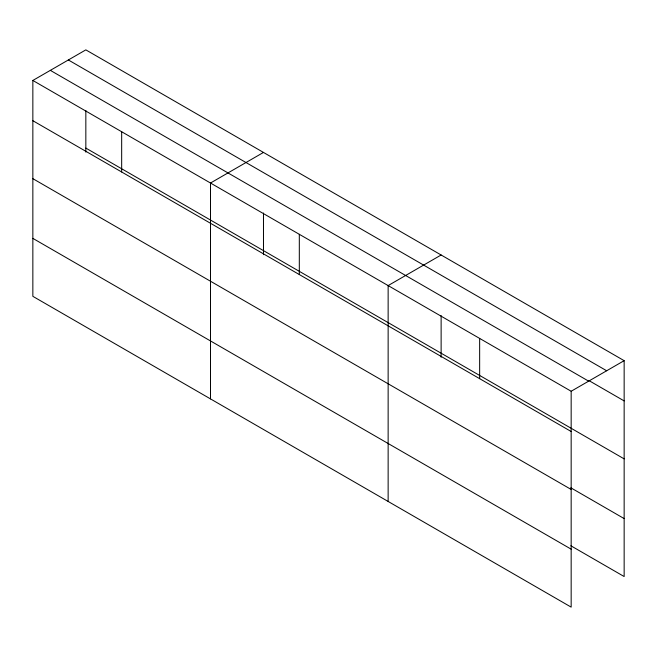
<?xml version="1.0" encoding="UTF-8"?>
<svg xmlns="http://www.w3.org/2000/svg" width="657" height="657" viewBox="0 0 657 657"><rect width="100%" height="100%" fill="white"/><g stroke="black" fill="none" stroke-linecap="round" stroke-linejoin="round"><path stroke-width="0.99" d="M85.837 152.12L85.837 110.458M571.163 489.457L571.163 391.252L32.85 80.458L32.85 296.332L571.163 607.125L571.163 489.457L32.85 178.663M570.843 545.762L624.15 576.542L624.15 360.668L85.837 49.875L32.85 80.458M263.482 152.432L210.495 183.024L210.495 398.898M441.126 254.998L388.139 285.581L388.139 501.463M571.163 391.252L624.15 360.668M68.353 59.968L606.666 370.762M588.615 380.395L624.15 400.91M50.334 70.365L588.647 381.159M85.837 148.08L624.15 458.873M32.85 120.707L571.163 431.501M570.843 487.806L624.15 518.587M32.85 238.376L571.163 549.17M479.651 338.421L479.651 378.67M441.126 315.582L441.126 357.252M299.313 234.303L299.313 274.552M263.482 213.016L263.482 254.686M121.668 131.745L121.668 171.986"/></g></svg>
